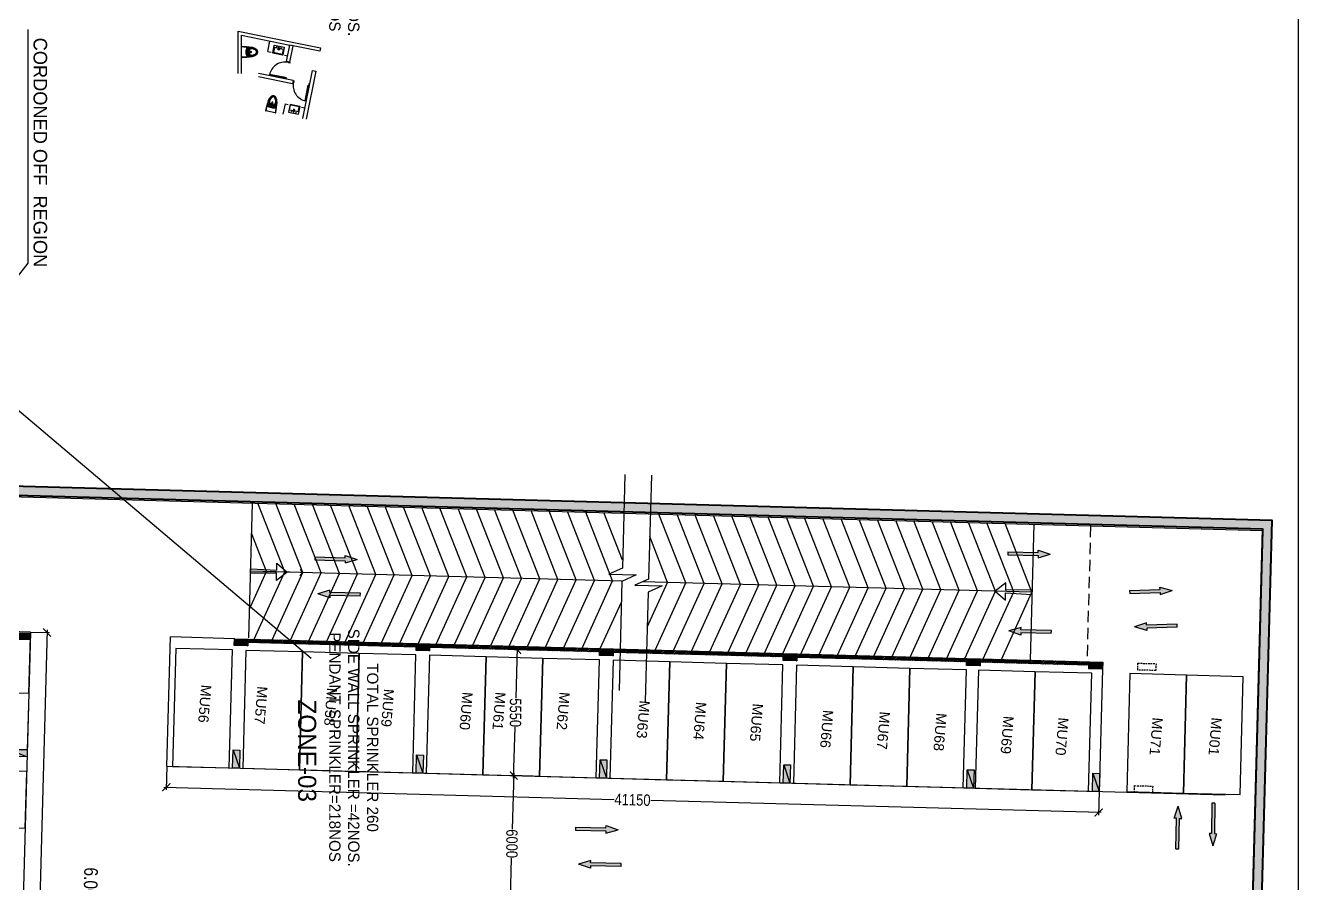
# Model space of a CAD drawing. Header units: inches. Extents: x 257070 to 799932, y -17980 to 269260.
# Drawn here: x 369365 to 425530, y 61676 to 99499 of the extents above; entities that cross this region are included whole.
import ezdxf

# ---------------------------------------------------------------- set-up
doc = ezdxf.new("R2010")
doc.units = ezdxf.units.IN
doc.header["$MEASUREMENT"] = 0
doc.header["$PDMODE"] = 99
doc.header["$PDSIZE"] = 100
doc.linetypes.add('HIDDEN', pattern=[0.375, 0.25, -0.125])
doc.linetypes.add('MLCP basement 1 r.c.c$0$HIDDEN', pattern=[0.375, 0.25, -0.125])
for name, color, linetype in [('0-AES-F-SPRINKLER', 10, 'Continuous'), ("0_AES_DUCT MARKING'", 53, 'Continuous'), ('2 wheeler barrier', 170, 'Continuous'), ('B45678$0$DSP_TOILET FIXTURES', 253, 'Continuous'), ('D 9$0$DSP_DOOR', 8, 'Continuous'), ('D 9$0$DSP_SLAB EXTENT HATCH', 8, 'Continuous'), ('DSP_COLUMN HATCH', 8, 'Continuous'), ('DSP_DIMENSIONS', 4, 'Continuous'), ('DSP_MISCELANEOUS', 252, 'Continuous'), ('DSP_R.C.C. HATCH', 8, 'Continuous'), ('DSP_RAMP', 252, 'Continuous'), ('DSP_TEXT', 6, 'Continuous'), ('DSP_WALL', 7, 'Continuous'), ('MLCP basement 1 r.c.c$0$DSP_R.C.C.', 1, 'Continuous'), ('MLCP basement 1 r.c.c$0$DSP_R.C.C. HATCH', 8, 'Continuous')]:
    doc.layers.add(name, color=color, linetype=linetype)
for name, color, linetype, lineweight in [('05--TEXT-2', 2, 'Continuous', 20), ('07--DIM-2', 2, 'Continuous', 25), ('E--CONCRETE-4', 4, 'Continuous', 40), ('F--BRICKWALL HATCH', 252, 'Continuous', 20), ('F--BRICKWALL-3', 252, 'Continuous', 30)]:
    doc.layers.add(name, color=color, linetype=linetype, lineweight=lineweight)
doc.layers.add('CORE - I', color=7, linetype='Continuous', true_color=0xffa824)
doc.styles.get("Standard").update_dxf_attribs({"font": 'arial.ttf'})
doc.styles.add('TEXT style 175', font='GOTHIC.TTF')
doc.styles.add('Text style 250', font='ARIALN.TTF', dxfattribs={"height": 500})
doc.styles.add('TEXT style 75', font='ARIALN.TTF')
doc.dimstyles.new('175', dxfattribs={"dimtxt": 350, "dimasz": 263, "dimexe": 263, "dimexo": 0, "dimgap": 175, "dimtad": 0, "dimdec": 0, "dimrnd": 5, "dimzin": 0, "dimdsep": 46, "dimtxsty": 'TEXT style 175', "dimblk": 'OBLIQUE', "dimcen": 0.09, "dimdle": 263, "dimclrd": 256, "dimclre": 256, "dimclrt": 256, "dimadec": 0, "dimazin": 0, "dimtfac": 1, "dimtdec": 0, "dimtofl": 0, "dimtmove": 1, "dimatfit": 3, "dimldrblk": 'OPEN90', "dimfxl": 1, "dimtolj": 1, "dimtzin": 0, "dimarcsym": 0})
doc.dimstyles.new('75', dxfattribs={"dimscale": 1.5, "dimtxt": 200, "dimasz": 113, "dimexe": 113, "dimexo": 0, "dimgap": 25, "dimtad": 0, "dimdec": 0, "dimrnd": 5, "dimzin": 0, "dimdsep": 46, "dimtxsty": 'TEXT style 75', "dimblk": 'ARCHTICK', "dimcen": 0.09, "dimdle": 113, "dimclrd": 8, "dimclre": 8, "dimclrt": 256, "dimadec": 0, "dimazin": 0, "dimtfac": 1, "dimtdec": 0, "dimtofl": 0, "dimtmove": 1, "dimatfit": 3, "dimldrblk": 'OPEN90', "dimfxl": 0, "dimtolj": 1, "dimtzin": 0, "dimarcsym": 0})

# ---------------------------------------------------------------- blocks, each defined once
blk = doc.blocks.new('_ArchTick')
at = {"color": 0, "linetype": 'ByBlock', "const_width": 0.15}
blk.add_lwpolyline([(-0.5, -0.5), (0.5, 0.5)], dxfattribs=at)
blk = doc.blocks.new('*D284')
at = {"layer": '07--DIM-2', "color": 251, "lineweight": -2, "ltscale": 1000, "transparency": 16777216}
for p, q in [((391761, 66409), (390792, 66435)), ((390908, 66545), (390841, 64071)), ((390740, 60321), (390807, 62795)), ((391660, 60409), (390630, 60437))]:
    blk.add_line(p, q, dxfattribs=at)
at = {"layer": 'DEFPOINTS', "color": 0, "ltscale": 1000, "transparency": 16777216}
for p in [(390905, 66432), (391761, 66409, 0), (391660, 60409)]:
    blk.add_point(p, dxfattribs=at)
at = {"layer": '07--DIM-2', "color": 251, "lineweight": -2, "ltscale": 1000, "transparency": 16777216, "xscale": 350, "yscale": 350, "zscale": 350}
for p, rotation in [((390905, 66432), 88.44718848683948), ((390743, 60434), 268.4471884868395)]:
    blk.add_blockref('_ArchTick', p, dxfattribs=dict(at, rotation=rotation))
at = {"layer": '07--DIM-2', "ltscale": 1000, "transparency": 16777216, "insert": (390824, 63433), "char_height": 500, "attachment_point": 5, "rotation": 270, "style": 'TEXT style 75'}
blk.add_mtext('\\A1;6000', dxfattribs=at)
blk = doc.blocks.new('_Open90')
at = {"color": 0, "linetype": 'ByBlock', "lineweight": -2}
for p, q in [((0, 0), (-1, 0)), ((-0.5, 0.5), (0, 0)), ((0, 0), (-0.5, -0.5))]:
    blk.add_line(p, q, dxfattribs=at)
blk = doc.blocks.new('*D285')
at = {"layer": '07--DIM-2', "color": 251, "lineweight": -2, "ltscale": 1000, "transparency": 16777216}
for p, q in [((392037, 71953), (390943, 71983)), ((391059, 72093), (390998, 69843)), ((390902, 66319), (390963, 68569)), ((391761, 66409), (390792, 66435))]:
    blk.add_line(p, q, dxfattribs=at)
at = {"layer": 'DEFPOINTS', "color": 0, "ltscale": 1000, "transparency": 16777216}
for p in [(391056, 71980), (392037, 71953, 0), (391761, 66409, 0)]:
    blk.add_point(p, dxfattribs=at)
at = {"layer": '07--DIM-2', "color": 251, "lineweight": -2, "ltscale": 1000, "transparency": 16777216, "xscale": 350, "yscale": 350, "zscale": 350}
for p, rotation in [((391056, 71980), 88.44718848683948), ((390905, 66432), 268.4471884868395)]:
    blk.add_blockref('_ArchTick', p, dxfattribs=dict(at, rotation=rotation))
at = {"layer": '07--DIM-2', "ltscale": 1000, "transparency": 16777216, "insert": (390981, 69206), "char_height": 500, "attachment_point": 5, "rotation": 270, "style": 'TEXT style 75'}
blk.add_mtext('\\A1;5550', dxfattribs=at)
blk = doc.blocks.new('*D307')
at = {"layer": '07--DIM-2', "color": 251, "lineweight": -2, "ltscale": 1000, "transparency": 16777216}
for p, q in [((375604, 66847), (375576, 65808)), ((375466, 65924), (395343, 65385)), ((416739, 65732), (416711, 64693)), ((416827, 64803), (396950, 65342))]:
    blk.add_line(p, q, dxfattribs=at)
at = {"layer": 'DEFPOINTS', "color": 0, "ltscale": 1000, "transparency": 16777216}
for p in [(375604, 66847, 0), (375579, 65921), (416739, 65732, 0)]:
    blk.add_point(p, dxfattribs=at)
at = {"layer": '07--DIM-2', "color": 251, "lineweight": -2, "ltscale": 1000, "transparency": 16777216, "xscale": 350, "yscale": 350, "zscale": 350}
for p, rotation in [((375579, 65921), 178.4471884882123), ((416714, 64806), 358.4471884882123)]:
    blk.add_blockref('_ArchTick', p, dxfattribs=dict(at, rotation=rotation))
at = {"layer": '07--DIM-2', "ltscale": 1000, "transparency": 16777216, "insert": (396146, 65364), "char_height": 500, "attachment_point": 5, "rotation": 358.4472, "style": 'TEXT style 75'}
blk.add_mtext('\\A1;41150', dxfattribs=at)
blk = doc.blocks.new('*D346')
at = {"layer": '07--DIM-2', "color": 251, "lineweight": -2, "ltscale": 1000, "transparency": 16777216}
for p, q in [((369587, 72762), (370427, 72739)), ((370317, 72855), (369738, 51479)), ((369115, 28495), (369694, 49871)), ((368391, 28627), (369231, 28604))]:
    blk.add_line(p, q, dxfattribs=at)
at = {"layer": 'DEFPOINTS', "color": 0, "ltscale": 1000, "transparency": 16777216}
for p in [(369587, 72762, 0), (370314, 72742), (368391, 28627, 0)]:
    blk.add_point(p, dxfattribs=at)
at = {"layer": '07--DIM-2', "color": 251, "lineweight": -2, "ltscale": 1000, "transparency": 16777216, "xscale": 350, "yscale": 350, "zscale": 350}
for p, rotation in [((370314, 72742), 88.44718848821235), ((369118, 28608), 268.4471884882123)]:
    blk.add_blockref('_ArchTick', p, dxfattribs=dict(at, rotation=rotation))
at = {"layer": '07--DIM-2', "ltscale": 1000, "transparency": 16777216, "insert": (369716, 50675), "char_height": 500, "attachment_point": 5, "rotation": 270, "style": 'TEXT style 75'}
blk.add_mtext('\\A1;44150', dxfattribs=at)
blk = doc.blocks.new('basement1_AP$0$AR-DIR-A')
h = blk.add_hatch()
h.set_pattern_fill('ANSI31', color=8)
h.paths.add_polyline_path([(158, -458), (26, -458), (26, -1800), (-74, -1800), (92, -2335), (258, -1800), (158, -1800)])
at = {"layer": 'DSP_MISCELANEOUS', "color": 8}
for p, q in [((158, -458), (26, -458)), ((26, -458), (26, -1800)), ((158, -458), (158, -1800)), ((26, -1800), (-74, -1800)), ((-74, -1800), (92, -2335)), ((258, -1800), (92, -2335)), ((158, -1800), (258, -1800))]:
    blk.add_line(p, q, dxfattribs=at)
blk = doc.blocks.new('_Oblique')
at = {"color": 0, "linetype": 'ByBlock', "lineweight": -2}
blk.add_line((-0.5, -0.5), (0.5, 0.5), dxfattribs=at)
blk = doc.blocks.new('B45678$0$CG_AP$0$WATER CLOSET')
at = {"layer": 'B45678$0$DSP_TOILET FIXTURES', "color": 253}
for p, q in [((12, 20), (12, 441)), ((243, 436), (315, 433)), ((243, 26), (315, 28)), ((276, 312), (276, 317)), ((292, 312), (276, 312)), ((276, 268), (276, 279)), ((276, 193), (276, 183)), ((276, 149), (276, 144)), ((292, 149), (276, 149)), ((277, 279), (292, 279)), ((289, 267), (277, 267)), ((289, 194), (277, 194)), ((277, 182), (292, 182)), ((292, 279), (292, 312)), ((292, 231), (292, 264)), ((292, 231), (292, 197)), ((292, 182), (292, 149)), ((376, 231), (376, 243)), ((376, 231), (376, 218)), ((395, 261), (429, 259)), ((395, 200), (429, 203)), ((451, 235), (451, 231)), ((451, 226), (451, 231))]:
    blk.add_line(p, q, dxfattribs=at)
for points in [[(284, 311), (258, 311), (258, 280), (284, 280)], [(284, 181), (258, 181), (258, 150), (284, 150)]]:
    blk.add_lwpolyline(points, close=True, dxfattribs=at)
for centre, radius, start, end in [((24, 440), 12.4, 89.5654, 173.8465), ((24, 22), 12.4, 186.1535, 270.4346), ((25, 451), 10.5, 80.3887, 196.1114), ((25, 10), 10.5, 163.8886, 279.6113), ((-21, -1556), 2008, 82.5088, 88.6981), ((-21, 2017), 2008, 271.3019, 277.4912), ((63, -2047), 2509, 80.5051, 90.8117), ((63, 2508), 2509, 269.1883, 279.4949), ((650, 247), 444, 156.1602, 182.0502), ((650, 215), 444, 177.9498, 203.8398), ((820, 229), 608, 161.1231, 179.8411), ((820, 232), 608, 180.1589, 198.8769), ((946, 231), 713, 172.5328, 180.0621), ((946, 230), 713, 179.9379, 187.4672), ((357, 309), 119, 108.6033, 172.5328), ((357, 153), 119, 187.4672, 251.3967), ((240, 431), 4.92, 356.5861, 82.901), ((240, 31), 4.92, 277.099, 3.4139), ((229, 431), 16, 340.4837, 356.5861), ((229, 30), 16, 3.4139, 19.5163), ((290, 316), 14.6, 139.3901, 175.1198), ((277, 279), 0.754, 88.7671, 178.7633), ((277, 268), 0.739, 180.7089, 274.3179), ((277, 193), 0.739, 85.6821, 179.2911), ((277, 183), 0.754, 181.2367, 271.2329), ((290, 146), 14.6, 184.8802, 220.6099), ((471, 122), 280, 89.595, 133.3044), ((471, 340), 280, 226.6956, 270.405), ((289, 264), 2.91, 358.5387, 91.4934), ((289, 197), 2.91, 268.5066, 1.4613), ((746, 226), 448, 173.9301, 179.4165), ((746, 235), 448, 180.5835, 186.0699), ((398, 263), 99.1, 117.5581, 173.9301), ((398, 198), 99.1, 186.0699, 242.4419), ((-11, -2782), 3232, 81.3224, 84.2047), ((-11, 3244), 3232, 275.7953, 278.6776), ((317, 427), 6.24, 288.6033, 83.056), ((317, 34), 6.24, 276.944, 71.3967), ((470, 229), 144, 111.9907, 179.3453), ((470, 232), 144, 180.6547, 248.0093), ((460, 145), 232, 83.9093, 117.5581), ((460, 316), 232, 242.4419, 276.0907), ((393, 244), 17.8, 84.2108, 181.3179), ((393, 218), 17.8, 178.6821, 275.7892), ((468, 233), 139, 74.4708, 111.9907), ((468, 228), 139, 248.0093, 285.5292), ((427, 235), 23.9, 0.7107, 84.8877), ((427, 227), 23.9, 275.1123, 359.2893), ((468, 92), 309, 64.3857, 89.1102), ((468, 369), 309, 270.8898, 295.6143), ((417, 25), 392, 61.1918, 81.3224), ((417, 436), 392, 278.6776, 298.8082), ((388, -59), 494, 64.5254, 79.7273), ((388, 520), 494, 280.2727, 295.4746), ((456, 107), 271, 46.0185, 83.9093), ((456, 355), 271, 276.0907, 313.9815), ((392, -40), 423, 53.8658, 74.4708), ((392, 501), 423, 285.5292, 306.1342), ((449, 69), 353, 46.4352, 64.5254), ((449, 393), 353, 295.4746, 313.5648), ((417, 24), 393, 47.2065, 61.1918), ((417, 437), 393, 298.8082, 312.7935), ((595, 238), 79.3, 36.1663, 53.8658), ((595, 224), 79.3, 306.1342, 323.8337), ((587, 228), 93.2, 1.8214, 52.2944), ((587, 234), 93.2, 307.7056, 358.1786), ((605, 228), 116, 1.433, 47.2065), ((605, 234), 116, 312.7935, 358.567), ((604, 231), 128, 359.6704, 46.4352), ((604, 230), 128, 313.5648, 0.3296)]:
    blk.add_arc(centre, radius, start, end, dxfattribs=at)
blk = doc.blocks.new('B45678$0$CH_AP$0$lavatory')
at = {"layer": 'B45678$0$DSP_TOILET FIXTURES', "color": 253}
for p, q in [((-79, 16), (-109, 16)), ((-94, 1), (-94, 31)), ((20, 16), (-20, 16)), ((0, -4), (0, 35)), ((79, 16), (109, 16)), ((94, 1), (94, 31)), ((-197, -42), (-197, -251)), ((190, -35), (-190, -35)), ((190, -259), (-190, -259)), ((37, -76), (-37, -76)), ((0, -39), (0, -113)), ((197, -42), (197, -251)), ((197, -42), (197, -251))]:
    blk.add_line(p, q, dxfattribs=at)
blk.add_lwpolyline([(-225, 59, -0.414214), (-221, 63), (221, 63, -0.414214), (225, 59), (225, -278, -0.414214), (218, -286), (-218, -286, -0.414214), (-225, -278)], format="xyb", close=True, dxfattribs=at)
for centre, radius in [((0, 16), 12), ((0, -76), 28.1), ((0, -76), 19.5)]:
    blk.add_circle(centre, radius, dxfattribs=at)
for centre, start, end in [((-190, -42), 90, 180), ((-190, -251), 180, 270), ((-190, -251), 180, 270), ((190, -42), 0, 90), ((190, -251), 270, 0), ((190, -251), 270, 0)]:
    blk.add_arc(centre, 7.5, start, end, dxfattribs=at)
blk = doc.blocks.new('D 9$0$dooe8')
at = {"layer": 'D 9$0$DSP_DOOR', "color": 252, "ltscale": 0.5}
for p, q in [((-999708, 165999), (-999702, 166033)), ((-999668, 165992), (-999708, 165999)), ((-999603, 166016), (-999702, 166033)), ((-999668, 165992), (-999671, 165977)), ((-999612, 165967), (-999671, 165977)), ((-999603, 166016), (-999612, 165967)), ((-999866, 165082), (-1000783, 165241)), ((-1000776, 165280), (-999859, 165122)), ((-999866, 165082), (-999872, 165048)), ((-999872, 165048), (-999774, 165031)), ((-999859, 165122), (-999866, 165082)), ((-999827, 165075), (-999866, 165082)), ((-999827, 165075), (-999824, 165090)), ((-999765, 165080), (-999824, 165090)), ((-999774, 165031), (-999765, 165080))]:
    blk.add_line(p, q, dxfattribs=at)
blk.add_ellipse((-999866, 165082), major_axis=(-658, 658), ratio=1, start_param=-0.956589, end_param=0.614208, dxfattribs=at)

msp = doc.modelspace()

# ---------------------------------------------------------------- hatches: boundary and pattern name
at = {"layer": 'DSP_COLUMN HATCH', "ltscale": 3.5}
h = msp.add_hatch(color=8, dxfattribs=at)
h.paths.add_polyline_path([(365722.2, -53.8), (366489.1, 28236.6), (398382.7, 27372), (398078, 16131.2), (422688.6, 15464), (424374.5, 77657.1), (363312.5, 79312.4, -0.217857), (379658.1, 140443.8, 0.0248652), (381874.1, 143466.9, 0.0677243), (386435.5, 152972.3, 0.0584537), (387935.8, 160119.4, -0.0351298), (388382, 166730.6, -0.0975994), (389786, 170013.7, -0.0225225), (391669.6, 172621.5, 0.2538416), (393169.6, 181983.6, 0.1875484), (370106.1, 207237.2), (370663.7, 210916.7), (290410.6, 215642.7), (285983.7, 161207.5), (285186.3, 161272.3), (282579.6, 129219.4), (284719.3, 124703.3), (284181.7, 118092.8), (281340.4, 113981.8), (280116.2, 98928.1), (280913.6, 98863.3), (273089.7, 2658.2)])
h.paths.add_polyline_path([(281398.6, 99275.3), (280601.2, 99340.2), (281779.2, 113825.1), (284620.4, 117936.2), (285177.6, 124787), (283037.9, 129303.1), (285598.3, 160787.3), (286395.7, 160722.5), (290823.4, 215167.6), (370144.9, 210496.5), (369611.7, 206978.6, -0.189327), (392747.4, 181827.8, -0.2535576), (391315, 172898.6, 0.0224715), (389411.9, 170263.9, 0.0979176), (387938.4, 166808.2, 0.0351034), (387485.7, 160139.2, -0.0583058), (386008, 153113, -0.0677412), (381498.4, 143714.5, -0.0248531), (379309.9, 140729, 0.218943), (362922.8, 78922.8), (423963.9, 77268.1), (422299.6, 15874.7), (398488.7, 16520.2), (398793.4, 27761), (366100.1, 28647.3), (365334.5, 407.7), (273576.7, 3094.1)], flags=16)
at = {"layer": 'F--BRICKWALL HATCH', "ltscale": 3.5}
h = msp.add_hatch(dxfattribs=at)
h.set_pattern_fill('ANSI32', color=8, scale=200, angle=-0.00001)
h.set_pattern_definition([(43.44719, (265331.584, -75.83), (-51.576426, 54.45064), []), (43.44719, (265366.93, -76.79), (-51.576426, 54.45064), [])])
h.paths.add_polyline_path([(379182.1, 72451.9), (386604.3, 72250.7), (386600.3, 72100.8), (379178, 72302)])
h = msp.add_hatch(dxfattribs=at)
h.set_pattern_fill('ANSI32', color=8, scale=200, angle=-0.00001)
h.set_pattern_definition([(43.44719, (273253.674, -290.58), (-51.576426, 54.45064), []), (43.44719, (273289.02, -291.54), (-51.576426, 54.45064), [])])
h.paths.add_polyline_path([(387204.1, 72234.5), (394701.4, 72031.2), (394697.3, 71881.3), (387200, 72084.5)])
h = msp.add_hatch(dxfattribs=at)
h.set_pattern_fill('ANSI32', color=8, scale=200, angle=-0.00001)
h.set_pattern_definition([(43.4472, (386278.24, 49151.07), (-51.57643, 54.45064), []), (43.4472, (386313.585, 49150.11), (-51.57643, 54.45064), [])])
h.paths.add_polyline_path([(395301.1, 72015), (402798.4, 71811.7), (402794.3, 71661.8), (395297.1, 71865)])
h = msp.add_hatch(dxfattribs=at)
h.set_pattern_fill('ANSI32', color=8, scale=200, angle=-0.00001)
h.set_pattern_definition([(43.44719, (289447.725, -729.58), (-51.576426, 54.45064), []), (43.44719, (289483.07, -730.535), (-51.576426, 54.45064), [])])
h.paths.add_polyline_path([(403398.2, 71795.5), (410895.4, 71592.2), (410891.3, 71442.3), (403394.1, 71645.5)])
h = msp.add_hatch(dxfattribs=at)
h.set_pattern_fill('ANSI32', color=8, scale=200, angle=-0.00001)
h.set_pattern_definition([(43.44719, (297544.75, -949.07), (-51.576426, 54.45064), []), (43.44719, (297580.09, -950.03), (-51.576426, 54.45064), [])])
h.paths.add_polyline_path([(411495.2, 71576), (416293.4, 71445.9), (416289.4, 71295.9), (411491.1, 71426)])
at = {"layer": 'MLCP basement 1 r.c.c$0$DSP_R.C.C. HATCH', "ltscale": 3.5}
h = msp.add_hatch(color=8, dxfattribs=at)
h.dxf.hatch_style = 1
h.paths.add_polyline_path([(369585.6, 72712.1), (369577.4, 72412.2), (368977.7, 72428.4), (368985.8, 72728.3)])
h = msp.add_hatch(color=8, dxfattribs=at)
h.dxf.hatch_style = 1
h.paths.add_polyline_path([(379182.1, 72451.9), (379173.9, 72152), (378574.1, 72168.3), (378582.3, 72468.2)])
h = msp.add_hatch(color=8, dxfattribs=at)
h.dxf.hatch_style = 1
h.paths.add_polyline_path([(387204.1, 72234.5), (387196, 71934.6), (386596.2, 71950.8), (386604.3, 72250.7)])
h = msp.add_hatch(color=8, dxfattribs=at)
h.dxf.hatch_style = 1
h.paths.add_polyline_path([(395301.1, 72015), (395293, 71715.1), (394693.2, 71731.3), (394701.4, 72031.2)])
h = msp.add_hatch(color=8, dxfattribs=at)
h.dxf.hatch_style = 1
h.paths.add_polyline_path([(403398.2, 71795.5), (403390, 71495.6), (402790.2, 71511.8), (402798.4, 71811.7)])
h = msp.add_hatch(color=8, dxfattribs=at)
h.dxf.hatch_style = 1
h.paths.add_polyline_path([(411495.2, 71576), (411487.1, 71276.1), (410887.3, 71292.3), (410895.4, 71592.2)])
at = {"layer": 'MLCP basement 1 r.c.c$0$DSP_R.C.C. HATCH', "ltscale": 6}
h = msp.add_hatch(color=8, dxfattribs=at)
h.dxf.hatch_style = 1
h.paths.add_polyline_path([(416893.2, 71429.6), (416885.1, 71129.7), (416285.3, 71146), (416293.4, 71445.9)])
at = {"layer": 'MLCP basement 1 r.c.c$0$DSP_R.C.C. HATCH', "ltscale": 3.5}
h = msp.add_hatch(color=8, dxfattribs=at)
h.dxf.hatch_style = 1
h.paths.add_polyline_path([(368638.2, 67285.7), (368646.3, 67585.6), (369446, 67564), (369437.9, 67264.1)])
h = msp.add_hatch(color=8, dxfattribs=at)
h.dxf.hatch_style = 1
h.paths.add_polyline_path([(378524.5, 67567.9), (378824.4, 67559.8), (378802.7, 66760.1), (378502.8, 66768.2)])
h = msp.add_hatch(color=8, dxfattribs=at)
h.dxf.hatch_style = 1
h.paths.add_polyline_path([(386621.5, 67348.4), (386921.4, 67340.3), (386899.7, 66540.6), (386599.8, 66548.7)])
h = msp.add_hatch(color=8, dxfattribs=at)
h.dxf.hatch_style = 1
h.paths.add_polyline_path([(394718.5, 67129), (395018.4, 67120.8), (394996.7, 66321.1), (394696.8, 66329.2)])
h = msp.add_hatch(color=8, dxfattribs=at)
h.dxf.hatch_style = 1
h.paths.add_polyline_path([(402815.5, 66909.5), (403115.4, 66901.3), (403093.7, 66101.6), (402793.9, 66109.7)])
h = msp.add_hatch(color=8, dxfattribs=at)
h.dxf.hatch_style = 1
h.paths.add_polyline_path([(410912.6, 66690), (411212.5, 66681.8), (411190.8, 65882.1), (410890.9, 65890.3)])
at = {"layer": 'MLCP basement 1 r.c.c$0$DSP_R.C.C. HATCH', "ltscale": 6}
h = msp.add_hatch(color=8, dxfattribs=at)
h.dxf.hatch_style = 1
h.paths.add_polyline_path([(416460.5, 66539.6), (416760.4, 66531.4), (416738.7, 65731.7), (416438.8, 65739.9)])

# ---------------------------------------------------------------- linework, layer by layer
at = {"layer": '0-AES-F-SPRINKLER', "color": 7, "ltscale": 1000}
msp.add_line((359996.7, 90194.4, 0), (381967.6, 71612.1), dxfattribs=at)
at = {"layer": "0_AES_DUCT MARKING'", "color": 8, "ltscale": 1000, "elevation": 0}
msp.add_lwpolyline([(366999.2, 78784.4), (423953.3, 77240.5), (422290.4, 15897), (398479.5, 16542.5), (398784.2, 27783.3), (366090.8, 28669.6), (366999.2, 78784.4)], dxfattribs=at)
at = {"layer": '2 wheeler barrier', "color": 8, "ltscale": 1000}
msp.add_lwpolyline([(425530.2, 218353.6), (262050.4, 218353.6), (262050.4, -13888.3), (425530.2, -13888.3)], close=True, dxfattribs=at)
at = {"layer": 'CORE - I', "color": 8, "ltscale": 25, "elevation": 0}
for points in [[(364315.7, 70203.9), (369513.8, 70063), (369581.6, 72562.1), (364383.5, 72703)], [(378352.8, 66772.3), (378493.8, 71970.4), (375994.7, 72038.2), (375853.8, 66840.1)], [(381451.7, 66688.3), (381592.6, 71886.4), (379093.5, 71954.2), (378952.6, 66756)], [(383950.8, 66620.6), (384091.7, 71818.7), (381592.6, 71886.4), (381451.7, 66688.3)], [(386449.9, 66552.8), (386590.8, 71750.9), (384091.7, 71818.7), (383950.8, 66620.6)], [(389548.7, 66468.8), (389689.6, 71666.9), (387190.6, 71734.7), (387049.6, 66536.5)], [(392047.8, 66401.1), (392188.7, 71599.2), (389689.6, 71666.9), (389548.7, 66468.8)], [(394546.9, 66333.3), (394687.8, 71531.4), (392188.7, 71599.2), (392047.8, 66401.1)], [(397645.8, 66249.3), (397786.7, 71447.4), (395287.6, 71515.2), (395146.7, 66317.1)], [(400144.8, 66181.6), (400285.7, 71379.7), (397786.7, 71447.4), (397645.8, 66249.3)], [(402643.9, 66113.8), (402784.8, 71311.9), (400285.7, 71379.7), (400144.8, 66181.6)], [(405742.8, 66029.8), (405883.7, 71227.9), (403384.6, 71295.7), (403243.7, 66097.6)], [(408241.9, 65962.1), (408382.8, 71160.2), (405883.7, 71227.9), (405742.8, 66029.8)], [(410740.9, 65894.3), (410881.9, 71092.4), (408382.8, 71160.2), (408241.9, 65962.1)], [(413764.8, 65812.3), (413905.7, 71010.5), (411406.7, 71078.2), (411265.7, 65880.1)], [(416263.9, 65744.6), (416404.8, 70942.7), (413905.7, 71010.5), (413764.8, 65812.3)], [(420448.9, 65661.9), (420589.8, 70860.1), (418090.7, 70927.8), (417949.8, 65729.7)], [(422948, 65594.2), (423088.9, 70792.3), (420589.8, 70860.1), (420448.9, 65661.9)], [(364315.7, 70203.9), (369513.8, 70063), (369446.1, 67564), (364248, 67704.9)], [(364154.4, 64252.3), (369352.5, 64111.3), (369420.2, 66610.4), (364222.1, 66751.3)]]:
    msp.add_lwpolyline(points, close=True, dxfattribs=at)
at = {"layer": 'DSP_DIMENSIONS', "color": 8, "ltscale": 6, "elevation": 0}
for points in [[(395809.8, 79711.1), (395697.6, 75573.8), (395099.6, 75311.1), (396302.8, 75278.5), (395681.8, 74991.6), (395551.4, 70179.1)], [(396977.3, 79679.5), (396853.1, 75096.1), (396255.1, 74833.4), (397458.3, 74800.8), (396837.3, 74513.9), (396706.8, 69701.4)]]:
    msp.add_lwpolyline(points, dxfattribs=at)
at = {"layer": 'DSP_MISCELANEOUS', "color": 8}
for p, q in [((379369.6, 78449, 0), (379208.4, 72501.2, 0)), ((413852, 77514.3, 0), (413689.4, 71516.5, 0)), ((369586.9, 72762, 0), (363839, 72917.9, 0)), ((369586.9, 72762, 0), (368390, 28607.3, 0)), ((375603.8, 66846.8, 0), (375758.3, 72544.7, 0)), ((378582.3, 72468.2, 0), (375758.3, 72544.7, 0)), ((416885.1, 71129.7, 0), (416738.7, 65731.7, 0)), ((375603.8, 66846.8, 0), (416738.7, 65731.7, 0)), ((381151.8, 66696.4, 0), (422286.7, 65581.3, 0))]:
    msp.add_line(p, q, dxfattribs=at)
at = {"layer": 'DSP_MISCELANEOUS', "color": 8, "linetype": 'HIDDEN', "ltscale": 2000}
msp.add_line((416356, 77446.4, 0), (416193.5, 71448.6, 0), dxfattribs=at)
at = {"layer": 'DSP_MISCELANEOUS', "color": 8, "elevation": 0}
for points in [[(379285.6, 75349.4), (379291.1, 75550.9), (380450.5, 75483.5), (380459.1, 75801.6), (380915.6, 75406), (380438.3, 75035.8), (380447, 75353.9), (379285.6, 75349.4)], [(413767.9, 74414.6), (413773.4, 74616.2), (412612.1, 74611.6), (412620.7, 74929.8), (412143.4, 74559.5), (412599.9, 74163.9), (412608.5, 74482), (413767.9, 74414.6)]]:
    msp.add_lwpolyline(points, dxfattribs=at)
at = {"layer": 'DSP_R.C.C. HATCH', "color": 8, "ltscale": 6}
for p, q in [((395710.8, 75005, 0), (379288.3, 75450.1, 0)), ((413770.7, 74515.4, 0), (396591.3, 74981.1, 0))]:
    msp.add_line(p, q, dxfattribs=at)
at = {"layer": 'DSP_RAMP', "color": 8, "ltscale": 6, "elevation": 0}
for points in [[(379450.4, 72444.6), (380802.1, 75409.1), (379613, 78442.4)], [(380254.2, 72422.9), (381605.9, 75387.3), (380416.7, 78420.7)], [(381057.9, 72401.1), (382409.7, 75365.5), (381220.5, 78398.9)], [(381861.7, 72379.3), (383213.5, 75343.7), (382024.3, 78377.1)], [(382665.5, 72357.5), (384017.2, 75321.9), (382828.1, 78355.3)], [(383469.3, 72335.7), (384821, 75300.2), (383631.9, 78333.5)], [(384273, 72313.9), (385624.8, 75278.4), (384435.6, 78311.7)], [(385076.8, 72292.1), (386428.6, 75256.6), (385239.4, 78289.9)], [(385880.6, 72270.3), (387232.4, 75234.8), (386043.2, 78268.1)], [(386684.4, 72248.5), (388036.1, 75213), (386847, 78246.3)], [(387488.2, 72226.8), (388839.9, 75191.2), (387650.7, 78224.6)], [(388291.9, 72205), (389643.7, 75169.4), (388454.5, 78202.8)], [(389095.7, 72183.2), (390447.5, 75147.6), (389258.3, 78181)], [(389899.5, 72161.4), (391251.2, 75125.8), (390062.1, 78159.2)], [(390703.3, 72139.6), (392055, 75104.1), (390865.9, 78137.4)], [(391507, 72117.8), (392858.8, 75082.3), (391669.6, 78115.6)], [(392310.8, 72096), (393662.6, 75060.5), (392473.4, 78093.8)], [(393114.6, 72074.2), (394466.4, 75038.7), (393277.2, 78072)], [(393918.4, 72052.4), (395270.1, 75016.9), (394081, 78050.2)], [(395707.3, 75930.4), (394884.7, 78028.5)], [(397147.1, 71964.9), (398498.9, 74929.4), (397309.7, 77962.7)], [(397950.9, 71943.1), (399302.7, 74907.6), (398113.5, 77940.9)], [(398754.7, 71921.3), (400106.4, 74885.8), (398917.3, 77919.1)], [(399558.5, 71899.6), (400910.2, 74864), (399721.1, 77897.3)], [(400362.2, 71877.8), (401714, 74842.2), (400524.8, 77875.6)], [(401166, 71856), (402517.8, 74820.4), (401328.6, 77853.8)], [(401969.8, 71834.2), (403321.6, 74798.6), (402132.4, 77832)], [(402773.6, 71812.4), (404125.3, 74776.9), (402936.2, 77810.2)], [(403577.4, 71790.6), (404929.1, 74755.1), (403739.9, 77788.4)], [(404381.1, 71768.8), (405732.9, 74733.3), (404543.7, 77766.6)], [(405184.9, 71747), (406536.7, 74711.5), (405347.5, 77744.8)], [(405988.7, 71725.2), (407340.4, 74689.7), (406151.3, 77723)], [(406792.5, 71703.4), (408144.2, 74667.9), (406955.1, 77701.2)], [(407596.2, 71681.7), (408948, 74646.1), (407758.8, 77679.5)], [(408400, 71659.9), (409751.8, 74624.3), (408562.6, 77657.7)], [(409203.8, 71638.1), (410555.6, 74602.5), (409366.4, 77635.9)], [(410007.6, 71616.3), (411359.3, 74580.8), (410170.2, 77614.1)], [(410811.4, 71594.5), (412163.1, 74559), (410973.9, 77592.3)], [(411615.1, 71572.7), (412966.9, 74537.2), (411777.7, 77570.5)], [(412418.9, 71550.9), (413770.7, 74515.4), (412581.5, 77548.7)], [(379242.9, 73774.2), (379998.4, 75430.9), (379333.8, 77126.1)], [(396795.7, 72978.7), (397695.1, 74951.2), (396903.9, 76969.5)], [(394722.2, 72030.7), (395657.1, 74081.1)]]:
    msp.add_lwpolyline(points, dxfattribs=at)
at = {"layer": 'DSP_WALL', "color": 8, "ltscale": 0.1}
for p, q in [((380058.5, 98346.2), (380203.5, 98316.7)), ((380791.5, 98197.1), (380936.6, 98167.6)), ((380815.7, 96048.3), (380960.8, 96018.8)), ((381548.7, 95899.3), (381693.8, 95869.7))]:
    msp.add_line(p, q, dxfattribs=at)
for points in [[(378743.8, 97386.8), (378749.2, 99250.3), (381208.1, 98750.2)], [(378893.8, 97386.4), (378898.6, 99066.8), (381031.2, 98633.1)], [(380058.5, 98346.2), (380153.1, 98811.7)], [(380884.3, 97910.8), (381031.2, 98633.1)], [(381208.1, 98750.2), (382384, 98511), (382354.1, 98364), (381031.2, 98633.1)], [(381031.3, 97880.9), (381178.2, 98603.2)], [(381173.2, 97073.5), (379643.8, 97384.6)]]:
    msp.add_lwpolyline(points, dxfattribs=at)
at = {"layer": 'DSP_WALL', "color": 8, "ltscale": 0.1, "elevation": 0}
for points in [[(382354.1, 98364), (382207.1, 98393.9)], [(381031.3, 97880.9), (380884.3, 97910.8)], [(381143.4, 96926.5), (379643.4, 97231.6)], [(381599.1, 95404.3), (382027.8, 97511.9), (382174.8, 97482), (381746.1, 95374.4)], [(381173.2, 97073.5), (381143.4, 96926.5)], [(380815.7, 96048.3), (380721, 95582.9)]]:
    msp.add_lwpolyline(points, dxfattribs=at)
at = {"layer": 'E--CONCRETE-4', "color": 8, "ltscale": 100, "elevation": 0}
for points in [[(363303.3, 79334.7, -0.217857), (379648.8, 140466.1, 0.0248652), (381864.9, 143489.2, 0.0677243), (386426.2, 152994.6, 0.0584537), (387926.6, 160141.7, -0.0351298), (388372.8, 166752.9, -0.0975994), (389776.8, 170036, -0.0225225), (391660.3, 172643.9, 0.2538416), (393160.4, 182005.9, 0.1875484), (370096.8, 207259.5), (370654.5, 210939), (290401.4, 215665), (285974.4, 161229.8), (285177.1, 161294.6), (282570.4, 129241.7)], [(362913.5, 78945.2, -0.2189429), (379300.7, 140751.3, 0.0248531), (381489.2, 143736.8, 0.0677412), (385998.8, 153135.3, 0.0583058), (387476.5, 160161.5, -0.0351034), (387929.2, 166830.5, -0.0979176), (389402.7, 170286.2, -0.0224715), (391305.7, 172920.9, 0.2535576), (392738.2, 181850.1, 0.189327), (369602.5, 207000.9), (370135.7, 210518.8), (290814.2, 215189.9), (286386.5, 160744.8), (285589.1, 160809.6), (283028.7, 129325.4)]]:
    msp.add_lwpolyline(points, format="xyb", dxfattribs=at)
for points in [[(283028.7, 129325.4), (285168.3, 124809.3), (284611.2, 117958.5), (281769.9, 113847.4), (280592, 99362.5), (281389.3, 99297.6), (273567.5, 3116.4), (365325.3, 430.1), (366090.8, 28669.6), (398784.2, 27783.3), (398479.5, 16542.5), (422290.4, 15897), (423954.6, 77290.4), (362913.6, 78945.1)], [(422679.4, 15486.4), (424365.3, 77679.4), (363303.3, 79334.7)]]:
    msp.add_lwpolyline(points, dxfattribs=at)
at = {"layer": 'F--BRICKWALL-3', "color": 8, "ltscale": 3.5, "elevation": 0}
for points in [[(379182.1, 72451.9), (386604.3, 72250.7), (386600.3, 72100.8), (379178, 72302)], [(387204.1, 72234.5), (394701.4, 72031.2), (394697.3, 71881.3), (387200, 72084.5)], [(395301.1, 72015), (402798.4, 71811.7), (402794.3, 71661.8), (395297.1, 71865)], [(403398.2, 71795.5), (410895.4, 71592.2), (410891.3, 71442.3), (403394.1, 71645.5)], [(411495.2, 71576), (416293.4, 71445.9), (416289.4, 71295.9), (411491.1, 71426)]]:
    msp.add_lwpolyline(points, close=True, dxfattribs=at)
at = {"layer": 'MLCP basement 1 r.c.c$0$DSP_R.C.C.', "color": 8, "ltscale": 6}
for p, q in [((368985.8, 72728.3, 0), (369577.4, 72412.2, 0)), ((378582.3, 72468.2, 0), (379173.9, 72152, 0)), ((386604.3, 72250.7, 0), (387196, 71934.6, 0)), ((394701.4, 72031.2, 0), (395293, 71715.1, 0)), ((402798.4, 71811.7, 0), (403390, 71495.6, 0)), ((410895.4, 71592.2, 0), (411487.1, 71276.1, 0)), ((416293.4, 71445.9, 0), (416885.1, 71129.7, 0)), ((368646.3, 67585.6, 0), (369437.9, 67264.1, 0)), ((378524.5, 67567.9, 0), (378802.7, 66760.1, 0)), ((386621.5, 67348.4, 0), (386899.7, 66540.6, 0)), ((394718.5, 67129, 0), (394996.7, 66321.1, 0)), ((402815.5, 66909.5, 0), (403093.7, 66101.6, 0)), ((410912.6, 66690, 0), (411190.8, 65882.1, 0)), ((416460.5, 66539.6, 0), (416738.7, 65731.7, 0))]:
    msp.add_line(p, q, dxfattribs=at)
at = {"layer": 'MLCP basement 1 r.c.c$0$DSP_R.C.C.', "color": 8, "ltscale": 3.5, "elevation": 0}
for points in [[(369585.6, 72712.1), (369577.4, 72412.2), (368977.7, 72428.4), (368985.8, 72728.3)], [(379182.1, 72451.9), (379173.9, 72152), (378574.1, 72168.3), (378582.3, 72468.2)], [(387204.1, 72234.5), (387196, 71934.6), (386596.2, 71950.8), (386604.3, 72250.7)], [(395301.1, 72015), (395293, 71715.1), (394693.2, 71731.3), (394701.4, 72031.2)], [(403398.2, 71795.5), (403390, 71495.6), (402790.2, 71511.8), (402798.4, 71811.7)], [(411495.2, 71576), (411487.1, 71276.1), (410887.3, 71292.3), (410895.4, 71592.2)], [(416893.2, 71429.6), (416885.1, 71129.7), (416285.3, 71146), (416293.4, 71445.9)], [(368638.2, 67285.7), (368646.3, 67585.6), (369446, 67564), (369437.9, 67264.1)], [(378524.5, 67567.9), (378824.4, 67559.8), (378802.7, 66760.1), (378502.8, 66768.2)], [(386621.5, 67348.4), (386921.4, 67340.3), (386899.7, 66540.6), (386599.8, 66548.7)], [(394718.5, 67129), (395018.4, 67120.8), (394996.7, 66321.1), (394696.8, 66329.2)], [(402815.5, 66909.5), (403115.4, 66901.3), (403093.7, 66101.6), (402793.9, 66109.7)], [(410912.6, 66690), (411212.5, 66681.8), (411190.8, 65882.1), (410890.9, 65890.3)], [(416460.5, 66539.6), (416760.4, 66531.4), (416738.7, 65731.7), (416438.8, 65739.9)]]:
    msp.add_lwpolyline(points, close=True, dxfattribs=at)
at = {"layer": 'MLCP basement 1 r.c.c$0$DSP_R.C.C.', "color": 8, "linetype": 'MLCP basement 1 r.c.c$0$HIDDEN', "ltscale": 300, "elevation": 0}
for points in [[(418434.5, 71087.7), (418442.6, 71387.6), (419242.3, 71366), (419234.2, 71066.1)], [(418288.2, 65689.7), (418296.3, 65989.6), (419096, 65967.9), (419087.9, 65668)]]:
    msp.add_lwpolyline(points, close=True, dxfattribs=at)

# ---------------------------------------------------------------- block references
at = {"layer": 'B45678$0$DSP_TOILET FIXTURES', "color": 8, "extrusion": (3.69335e-14, -1.79198e-13, -1), "zscale": -1, "rotation": 191.4946101848955}
msp.add_blockref('B45678$0$CH_AP$0$lavatory', (-381201.5, 95697.4, 0), dxfattribs=at)
at = {"layer": 'D 9$0$DSP_DOOR', "color": 8}
for p, xscale, yscale, zscale, rotation in [((1126752.3, -48650.7, 0), 0.7500093174406743, 0.7500093174406743, 0.7500093174406743, 358.3129291566354), ((527704.9, 842794.5, 0), 0.7500093174406746, 0.7500093174406746, 0.7500093174406746, 88.31292915627834)]:
    msp.add_blockref('D 9$0$dooe8', p, dxfattribs=dict(at, xscale=xscale, yscale=yscale, zscale=zscale, rotation=rotation))
at = {"layer": 'DSP_MISCELANEOUS', "color": 8}
for p, rotation in [((412243.1, 76143.6, 0), 88.96136365919011), ((381669.3, 75930, 0), 88.44718848820415), ((417626, 74418.9, 0), 92.0578628296724), ((384598, 74493.1, 0), 268.9613636618893), ((420628.1, 73142.3, 0), 271.5436876559873), ((415084.6, 72836, 0), 268.447188485505), ((421692.2, 65676.7, 0), 358.9613636618893), ((420255.3, 62748, 0), 178.4471884882041), ((393171.5, 64018.9, 0), 88.44718848820415), ((396100.2, 62582.1, 0), 268.9613636618893)]:
    msp.add_blockref('basement1_AP$0$AR-DIR-A', p, dxfattribs=dict(at, rotation=rotation))
at = {"layer": 'DSP_WALL', "color": 8, "ltscale": 0.1}
for p, rotation in [((378883.9, 98102.4, 0), 359.8350936574873), ((380401.9, 95635.5), 78.50443429946908)]:
    msp.add_blockref('B45678$0$CG_AP$0$WATER CLOSET', p, dxfattribs=dict(at, rotation=rotation))
at = {"layer": 'DSP_WALL', "color": 8, "ltscale": 0.1, "extrusion": (1.98863e-14, -2.63021e-13, -1), "xscale": -1, "zscale": -1, "rotation": 11.4965212161696}
msp.add_blockref('B45678$0$CH_AP$0$lavatory', (-380550.7, 98518.6, 0), dxfattribs=at)

# ---------------------------------------------------------------- texts
at = {"layer": '0-AES-F-SPRINKLER', "color": 7, "ltscale": 1000, "char_height": 500, "attachment_point": 1, "rotation": 270, "style": 'TEXT style 175'}
for s, insert in [('\\pi1534.2811;TOTAL SPRINKLER 220\\P\\pi7.08872;SIDE WALL SPRINKLER =39NOS.\\P\\pi167.18389;PENDANT SPRINKLER=181NOS', (384931.7, 109529.7, 0)), ('\\pi1534.2811;TOTAL SPRINKLER 260\\P\\pi7.08872;SIDE WALL SPRINKLER =42NOS.\\P\\pi167.18389;PENDANT SPRINKLER=218NOS', (384931.7, 72918.7, 0))]:
    msp.add_mtext_dynamic_manual_height_columns(s, width=9994.123, gutter_width=20, heights=[0], dxfattribs=dict(at, insert=insert))
at = {"layer": '0-AES-F-SPRINKLER', "color": 6, "ltscale": 1000, "insert": (382193.7, 68799.5), "char_height": 800, "attachment_point": 1, "rotation": 270, "style": 'TEXT style 175'}
msp.add_mtext_dynamic_manual_height_columns('\\pi-988.59449;ZONE-03', width=2477.468, gutter_width=20, heights=[0], dxfattribs=at)
at = {"layer": '05--TEXT-2', "color": 8, "insert": (370320.1, 88842.1, 0), "char_height": 600, "width": 13158.861, "attachment_point": 3, "rotation": 270, "style": 'TEXT style 175'}
msp.add_mtext('CORDONED OFF  REGION', dxfattribs=at)
at = {"layer": 'CORE - I', "color": 8}
for s, p in [('MU56', (377118, 70452.6, 0)), ('MU57', (379600.5, 70385.3, 0)), ('MU58', (382673.2, 70314.3, 0)), ('MU59', (385185.8, 70268.3, 0)), ('MU60', (388650.1, 70132.8, 0)), ('MU61', (390102.6, 70132.8, 0)), ('MU62', (392931.4, 70132.8, 0)), ('MU63', (396459.8, 69761, 0)), ('MU64', (398958.8, 69693.3, 0)), ('MU65', (401457.8, 69625.5, 0)), ('MU66', (404558.7, 69340.2, 0)), ('MU67', (407057.7, 69272.5, 0)), ('MU68', (409556.8, 69204.7, 0)), ('MU69', (412518.3, 69075.5, 0)), ('MU70', (414936.7, 69009.9, 0)), ('MU71', (419091.6, 69009.9, 0)), ('MU01', (421693.8, 69009.9, 0))]:
    msp.add_text(s, height=450, rotation=265.35069, dxfattribs=at).set_placement(p)
at = {"layer": 'DSP_TEXT', "color": 8, "style": 'Text style 250'}
msp.add_text('6.00 M WIDE DRIVEWAY', height=600, rotation=268.62183, dxfattribs=at).set_placement((371961.8, 62392.1, 0))

# ---------------------------------------------------------------- dimensions: what is measured, and where the dimension line sits
at = {"layer": '07--DIM-2', "color": 8, "ltscale": 1000}
dim = msp.add_aligned_dim(p1=(368390.5, 28627.3, 0), p2=(369586.9, 72762, 0), distance=-727.5, dimstyle='75', override={"dimscale": 1, "dimtxt": 500, "dimasz": 350, "dimclrd": 251, "dimclre": 251}, dxfattribs=at)
dim.commit()
dim.dimension.update_dxf_attribs({"geometry": '*D346', "text_midpoint": (369716, 50674.9), "text_rotation": 270})
for base, p1, p2, picture, middle in [((391055.8, 71980), (391760.6, 66408.8, 0), (392037.2, 71953.4, 0), '*D285', (390980.6, 69206)), ((390905.4, 66432, 0), (391660.3, 60409.4, 0), (391760.6, 66408.8, 0), '*D284', (390824.1, 63433.1, 0))]:
    dim = msp.add_linear_dim(base=base, p1=p1, p2=p2, angle=268.44719, dimstyle='75', override={"dimscale": 1, "dimtxt": 500, "dimasz": 350, "dimclrd": 251, "dimclre": 251}, dxfattribs=at)
    dim.commit()
    dim.dimension.update_dxf_attribs({"geometry": picture, "text_midpoint": middle, "text_rotation": 270})
dim = msp.add_aligned_dim(p1=(416738.7, 65731.7, 0), p2=(375603.8, 66846.8, 0), distance=926, dimstyle='75', override={"dimscale": 1, "dimtxt": 500, "dimasz": 350, "dimclrd": 251, "dimclre": 251}, dxfattribs=at)
dim.commit()
dim.dimension.update_dxf_attribs({"geometry": '*D307', "text_midpoint": (396146.2, 65363.6)})

# ---------------------------------------------------------------- leaders
at = {"layer": 'D 9$0$DSP_SLAB EXTENT HATCH', "color": 8, "ltscale": 1000}
msp.add_leader([(361446.3, 78770.4), (369482.5, 89025), (369482.5, 99318.2)], dimstyle='175', override={"dimasz": 500}, dxfattribs=at)
at = {"layer": 'DSP_DIMENSIONS', "color": 8, "ltscale": 6}
msp.add_leader([(381605.9, 75387.3, 0), (379288.3, 75450.1, 0)], dimstyle='175', override={"dimgap": 175, "dimtad": 0}, dxfattribs=at)

doc.saveas('drawing.dxf')
